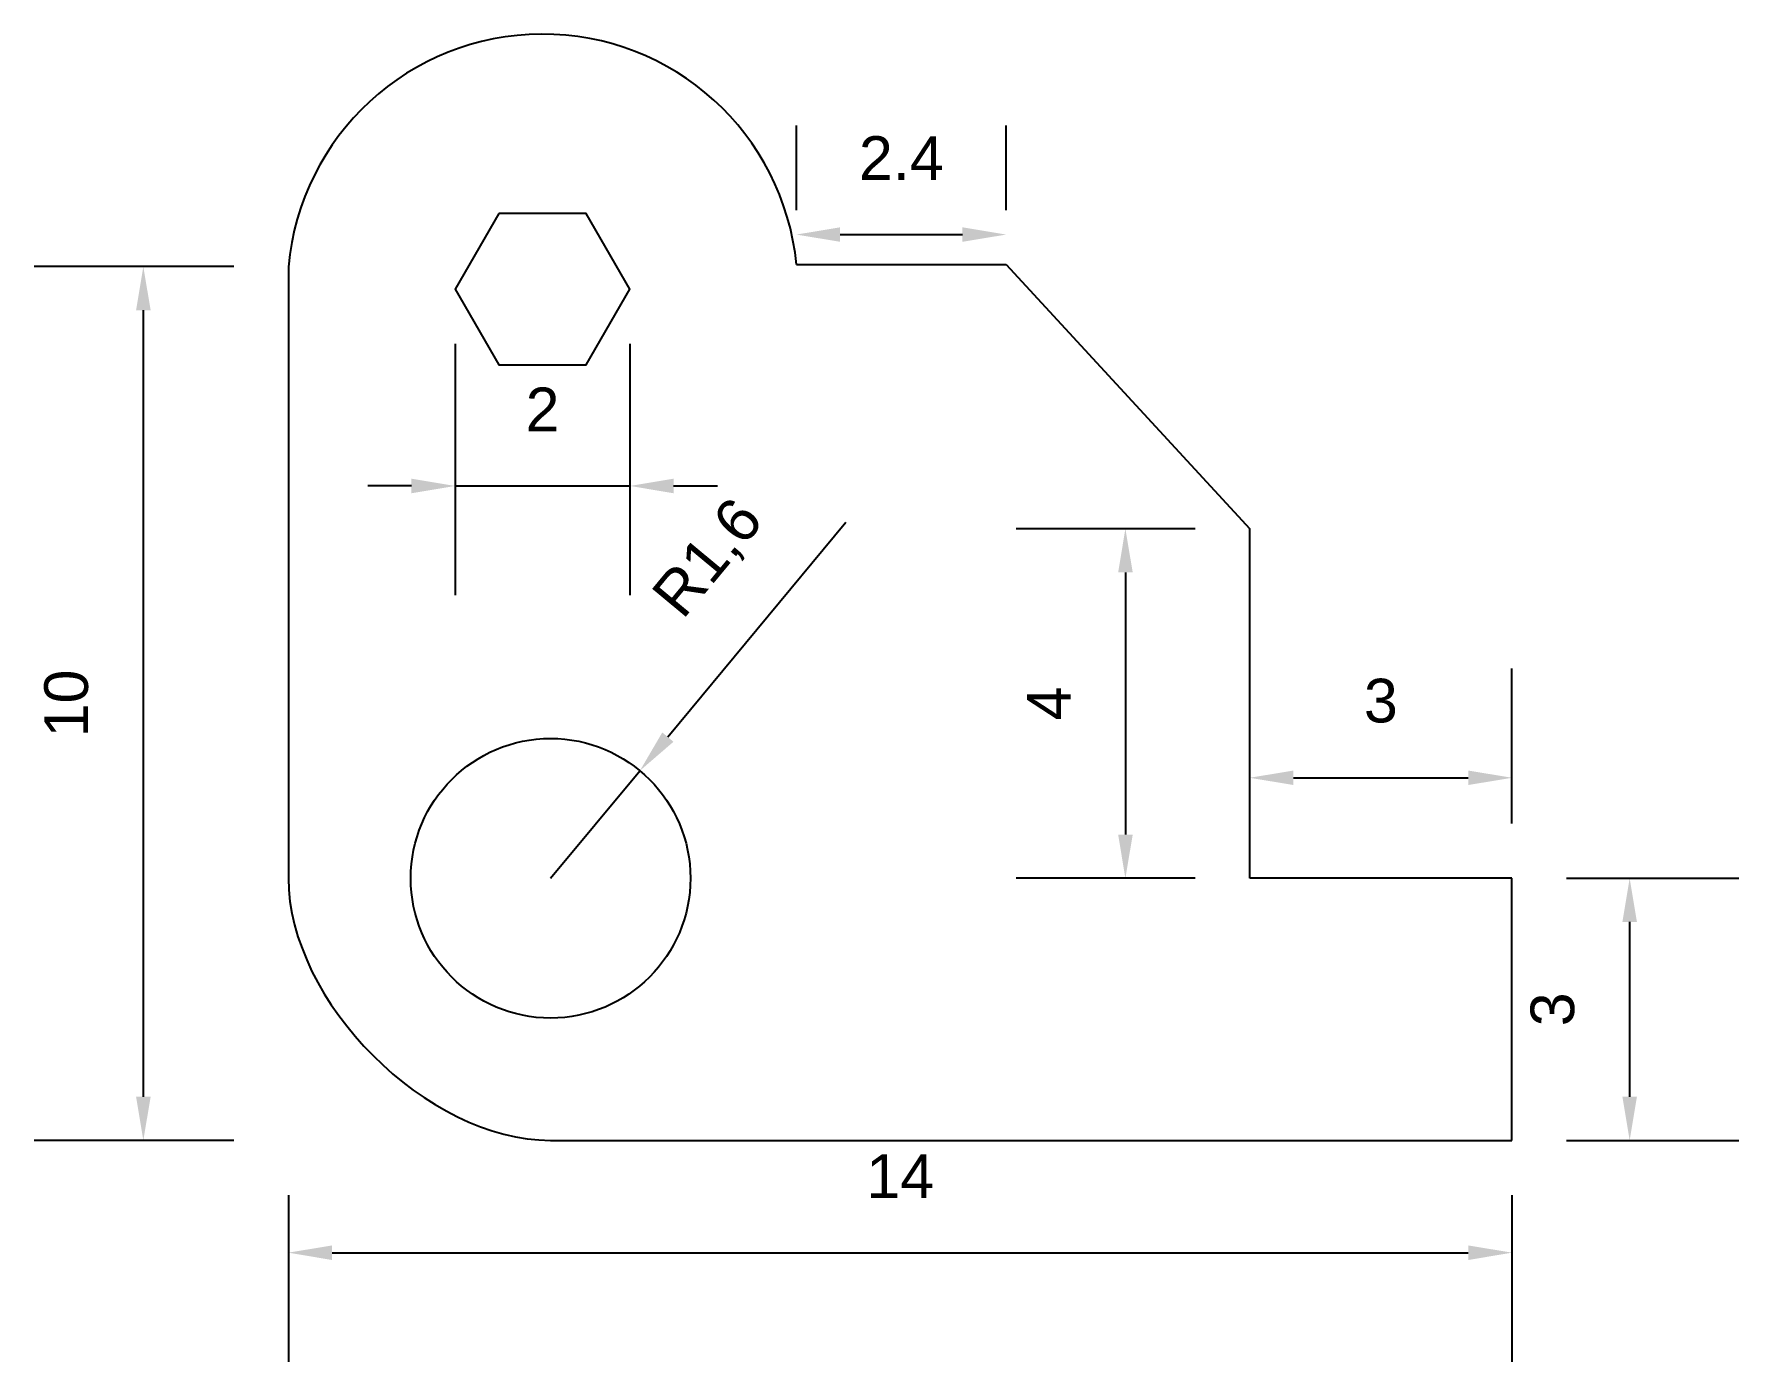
# Model space of a CAD drawing. Header units: inches. Extents: x 0 to 309, y 0 to 384.
# Drawn here: x 289.34 to 308.84, y 368.89 to 384.08 of the extents above; entities outside this region: 1.
import ezdxf

# ---------------------------------------------------------------- set-up
doc = ezdxf.new("R2010")
doc.units = ezdxf.units.IN
doc.styles.get("Standard").update_dxf_attribs({"font": 'arial.ttf'})
doc.dimstyles.new('ISO-25', dxfattribs={"dimtxt": 2.5, "dimasz": 2.5, "dimexe": 1.25, "dimexo": 0.625, "dimtad": 1, "dimtxsty": 'Standard', "dimcen": 2.5, "dimadec": 0, "dimazin": 0, "dimtfac": 1, "dimtmove": 0, "dimatfit": 3, "dimfxl": 1, "dimarcsym": 0})

# ---------------------------------------------------------------- blocks, each defined once
blk = doc.blocks.new('*D3')
at = {"color": 0, "lineweight": -2, "transparency": 16777216}
for p, q in [((291.623, 381.422), (289.338, 381.422)), ((290.588, 380.922), (290.588, 371.922)), ((291.623, 371.422), (289.338, 371.422))]:
    blk.add_line(p, q, dxfattribs=at)
at = {"color": 0, "transparency": 16777216}
for points in [[(290.505, 380.922), (290.672, 380.922), (290.588, 381.422)], [(290.505, 371.922), (290.672, 371.922), (290.588, 371.422)]]:
    blk.add_solid(points, dxfattribs=at)
at = {"layer": 'Defpoints', "color": 0, "transparency": 16777216}
for p in [(292.248, 381.422), (290.588, 371.422), (292.248, 371.422)]:
    blk.add_point(p, dxfattribs=at)
at = {"color": 0, "transparency": 16777216, "insert": (289.708, 376.422), "char_height": 0.5, "attachment_point": 5, "rotation": 90}
blk.add_mtext('10', dxfattribs=at)
blk = doc.blocks.new('*D4')
at = {"color": 0, "lineweight": -2, "transparency": 16777216}
for p, q in [((292.248, 370.797), (292.248, 368.887)), ((306.248, 370.797), (306.248, 368.887)), ((292.748, 370.137), (305.748, 370.137))]:
    blk.add_line(p, q, dxfattribs=at)
at = {"color": 0, "transparency": 16777216}
for points in [[(292.748, 370.22), (292.748, 370.053), (292.248, 370.137)], [(305.748, 370.22), (305.748, 370.053), (306.248, 370.137)]]:
    blk.add_solid(points, dxfattribs=at)
at = {"layer": 'Defpoints', "color": 0, "transparency": 16777216}
for p in [(292.248, 371.422), (306.248, 371.422), (306.248, 370.137)]:
    blk.add_point(p, dxfattribs=at)
at = {"color": 0, "transparency": 16777216, "insert": (299.248, 371.013), "char_height": 0.5, "attachment_point": 5}
blk.add_mtext('14', dxfattribs=at)
blk = doc.blocks.new('*D5')
at = {"color": 0, "lineweight": -2, "transparency": 16777216}
for p, q in [((306.873, 374.422), (308.845, 374.422)), ((307.595, 373.922), (307.595, 371.922)), ((306.873, 371.422), (308.845, 371.422))]:
    blk.add_line(p, q, dxfattribs=at)
at = {"color": 0, "transparency": 16777216}
for points in [[(307.512, 373.922), (307.678, 373.922), (307.595, 374.422)], [(307.512, 371.922), (307.678, 371.922), (307.595, 371.422)]]:
    blk.add_solid(points, dxfattribs=at)
at = {"layer": 'Defpoints', "color": 0, "transparency": 16777216}
for p in [(306.248, 374.422), (306.248, 371.422), (307.595, 371.422)]:
    blk.add_point(p, dxfattribs=at)
at = {"color": 0, "transparency": 16777216, "insert": (306.714, 372.922), "char_height": 0.5, "attachment_point": 5, "rotation": 90}
blk.add_mtext('3', dxfattribs=at)
blk = doc.blocks.new('*D6')
at = {"color": 0, "lineweight": -2, "transparency": 16777216}
for p, q in [((303.248, 375.047), (303.248, 376.822)), ((306.248, 375.047), (306.248, 376.822)), ((303.748, 375.572), (305.748, 375.572))]:
    blk.add_line(p, q, dxfattribs=at)
at = {"color": 0, "transparency": 16777216}
for points in [[(303.748, 375.655), (303.748, 375.489), (303.248, 375.572)], [(305.748, 375.655), (305.748, 375.489), (306.248, 375.572)]]:
    blk.add_solid(points, dxfattribs=at)
at = {"layer": 'Defpoints', "color": 0, "transparency": 16777216}
for p in [(306.248, 375.572), (303.248, 374.422), (306.248, 374.422)]:
    blk.add_point(p, dxfattribs=at)
at = {"color": 0, "transparency": 16777216, "insert": (304.748, 376.452), "char_height": 0.5, "attachment_point": 5}
blk.add_mtext('3', dxfattribs=at)
blk = doc.blocks.new('*D7')
at = {"color": 0, "lineweight": -2, "transparency": 16777216}
for p, q in [((302.623, 378.422), (300.575, 378.422)), ((301.825, 377.922), (301.825, 374.922)), ((302.623, 374.422), (300.575, 374.422))]:
    blk.add_line(p, q, dxfattribs=at)
at = {"color": 0, "transparency": 16777216}
for points in [[(301.742, 377.922), (301.909, 377.922), (301.825, 378.422)], [(301.742, 374.922), (301.909, 374.922), (301.825, 374.422)]]:
    blk.add_solid(points, dxfattribs=at)
at = {"layer": 'Defpoints', "color": 0, "transparency": 16777216}
for p in [(303.248, 378.422), (301.825, 374.422), (303.248, 374.422)]:
    blk.add_point(p, dxfattribs=at)
at = {"color": 0, "transparency": 16777216, "insert": (300.95, 376.422), "char_height": 0.5, "attachment_point": 5, "rotation": 90}
blk.add_mtext('4', dxfattribs=at)
blk = doc.blocks.new('*D8')
at = {"color": 0, "lineweight": -2, "transparency": 16777216}
for p, q in [((298.061, 382.07), (298.061, 383.039)), ((300.461, 382.07), (300.461, 383.039)), ((298.561, 381.789), (299.961, 381.789))]:
    blk.add_line(p, q, dxfattribs=at)
at = {"color": 0, "transparency": 16777216}
for points in [[(298.561, 381.872), (298.561, 381.706), (298.061, 381.789)], [(299.961, 381.872), (299.961, 381.706), (300.461, 381.789)]]:
    blk.add_solid(points, dxfattribs=at)
at = {"layer": 'Defpoints', "color": 0, "transparency": 16777216}
for p in [(300.461, 381.789), (298.061, 381.445), (300.461, 381.445)]:
    blk.add_point(p, dxfattribs=at)
at = {"color": 0, "transparency": 16777216, "insert": (299.261, 382.665), "char_height": 0.5, "attachment_point": 5}
blk.add_mtext('2.4', dxfattribs=at)
blk = doc.blocks.new('*D12')
at = {"color": 0, "lineweight": -2, "transparency": 16777216}
for p, q in [((298.628, 378.493), (296.59, 376.037)), ((295.248, 374.422), (296.27, 375.653))]:
    blk.add_line(p, q, dxfattribs=at)
at = {"color": 0, "transparency": 16777216}
blk.add_solid([(296.526, 376.091), (296.654, 375.984), (296.27, 375.653)], dxfattribs=at)
at = {"layer": 'Defpoints', "color": 0, "transparency": 16777216}
for p in [(296.27, 375.653), (295.248, 374.422)]:
    blk.add_point(p, dxfattribs=at)
at = {"color": 0, "transparency": 16777216, "insert": (297.073, 378.069), "char_height": 0.5, "attachment_point": 5, "rotation": 50.3}
blk.add_mtext('R1,6', dxfattribs=at)
blk = doc.blocks.new('*D14')
at = {"color": 0, "lineweight": -2, "transparency": 16777216}
for p, q in [((294.156, 380.539), (294.156, 377.662)), ((296.156, 380.539), (296.156, 377.662))]:
    blk.add_line(p, q, dxfattribs=at)
at = {"color": 0, "lineweight": -3, "transparency": 16777216}
for p, q in [((293.656, 378.912), (293.156, 378.912)), ((294.156, 378.912), (296.156, 378.912)), ((296.656, 378.912), (297.156, 378.912))]:
    blk.add_line(p, q, dxfattribs=at)
at = {"color": 0, "transparency": 16777216}
for points in [[(293.656, 378.995), (293.656, 378.828), (294.156, 378.912)], [(296.656, 378.995), (296.656, 378.828), (296.156, 378.912)]]:
    blk.add_solid(points, dxfattribs=at)
at = {"layer": 'Defpoints', "color": 0, "transparency": 16777216}
for p in [(294.156, 381.164), (296.156, 381.164), (296.156, 378.912)]:
    blk.add_point(p, dxfattribs=at)
at = {"color": 0, "transparency": 16777216, "insert": (295.156, 379.788), "char_height": 0.5, "attachment_point": 5}
blk.add_mtext('2', dxfattribs=at)

msp = doc.modelspace()

# ---------------------------------------------------------------- linework, layer by layer
for p, q in [((292.248, 381.422), (292.248, 374.422)), ((298.061, 381.445), (300.461, 381.445)), ((300.461, 381.445), (303.248, 378.422)), ((303.248, 374.422), (303.248, 378.422)), ((306.248, 374.422), (303.248, 374.422)), ((306.248, 371.422), (306.248, 374.422)), ((295.248, 371.422), (306.248, 371.422))]:
    msp.add_line(p, q)
msp.add_lwpolyline([(294.656, 382.03), (294.156, 381.164), (294.656, 380.298), (295.656, 380.298), (296.156, 381.164), (295.656, 382.03)], close=True)
msp.add_circle((295.248, 374.422), 1.6)
msp.add_arc((295.156, 381.164), 2.919, 5.5151, 174.9433)
for points in [[(292.248, 374.422), (292.248, 373.008), (293.834, 371.422), (295.248, 371.422)], [(0, 0), (0.333, 0), (0.667, 0), (1, 0)]]:
    msp.add_open_spline(points, degree=3)

# ---------------------------------------------------------------- dimensions: what is measured, and where the dimension line sits
for base, p1, p2, override, picture, middle in [((300.461, 381.789), (298.061, 381.445), (300.461, 381.445), {"dimtxt": 0.5, "dimasz": 0.5, "dimdsep": 46}, '*D8', (299.261, 381.789)), ((296.156, 378.912), (294.156, 381.164), (296.156, 381.164), {"dimtxt": 0.5, "dimasz": 0.5, "dimlwd": 65533}, '*D14', (295.156, 378.912)), ((306.248, 370.137), (292.248, 371.422), (306.248, 371.422), {"dimtxt": 0.5, "dimasz": 0.5}, '*D4', (299.248, 370.137))]:
    dim = msp.add_linear_dim(base=base, p1=p1, p2=p2, dimstyle='ISO-25', override=override)
    dim.commit()
    dim.dimension.update_dxf_attribs({"geometry": picture, "text_midpoint": middle, "dimtype": 160})
for base, p1, p2, picture, middle in [((290.588, 371.422), (292.248, 381.422), (292.248, 371.422), '*D3', (290.588, 376.422)), ((307.595, 371.422), (306.248, 374.422), (306.248, 371.422), '*D5', (307.595, 372.922))]:
    dim = msp.add_linear_dim(base=base, p1=p1, p2=p2, angle=90, dimstyle='ISO-25', override={"dimtxt": 0.5, "dimasz": 0.5})
    dim.commit()
    dim.dimension.update_dxf_attribs({"geometry": picture, "text_midpoint": middle, "dimtype": 160})
dim = msp.add_radius_dim(center=(295.248, 374.422), mpoint=(296.27, 375.653), dimstyle='ISO-25', override={"dimtxt": 0.5, "dimasz": 0.5, "dimcen": 0})
dim.commit()
dim.dimension.update_dxf_attribs({"geometry": '*D12', "text_midpoint": (297.785, 377.478), "dimtype": 164})
dim = msp.add_linear_dim(base=(301.825, 374.422), p1=(303.248, 378.422), p2=(303.248, 374.422), angle=90, dimstyle='ISO-25', override={"dimtxt": 0.5, "dimasz": 0.5})
dim.commit()
dim.dimension.update_dxf_attribs({"geometry": '*D7', "text_midpoint": (300.95, 376.422)})
dim = msp.add_linear_dim(base=(306.248, 375.572), p1=(303.248, 374.422), p2=(306.248, 374.422), dimstyle='ISO-25', override={"dimtxt": 0.5, "dimasz": 0.5})
dim.commit()
dim.dimension.update_dxf_attribs({"geometry": '*D6', "text_midpoint": (304.748, 376.452)})

doc.saveas('drawing.dxf')
